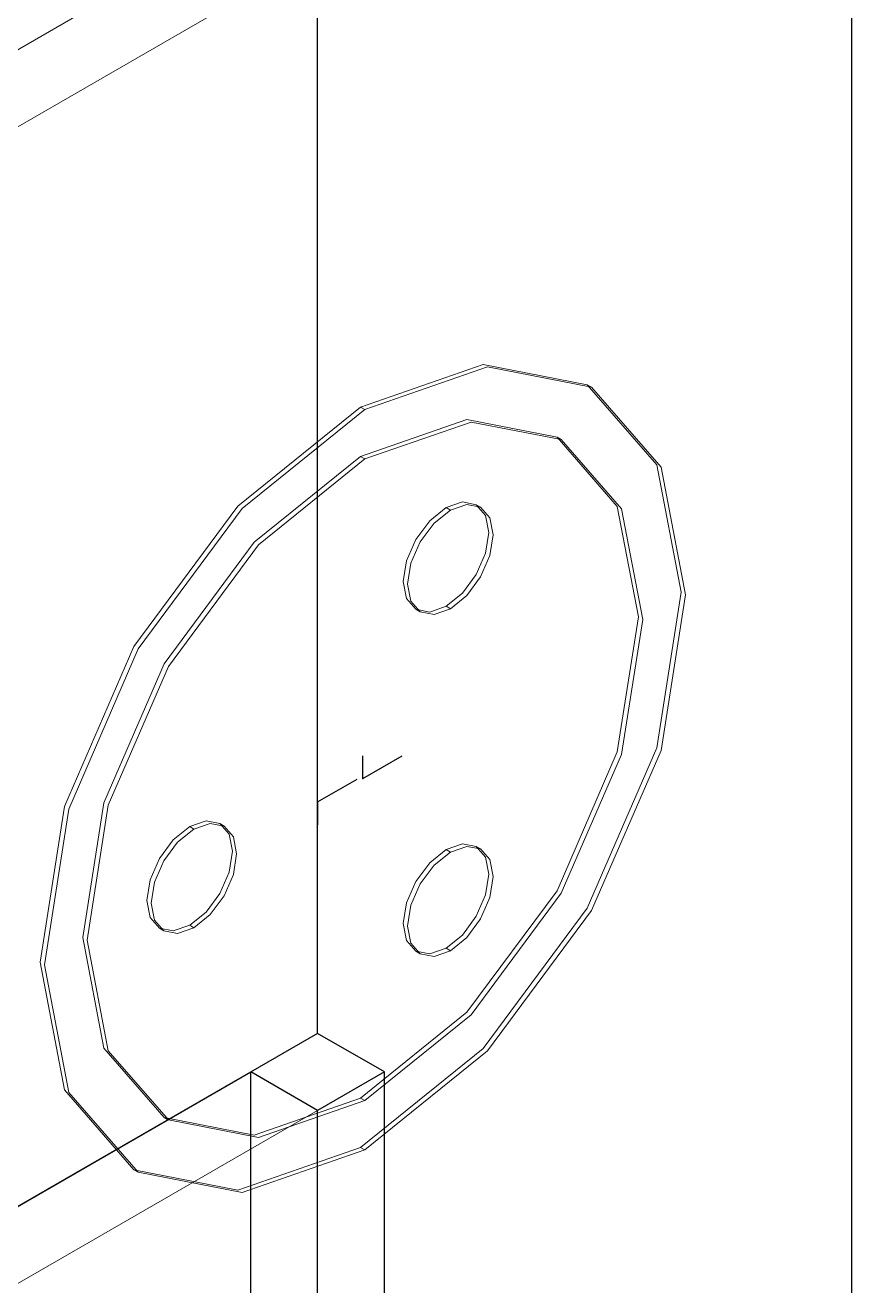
# Model space of a CAD drawing. Header units: millimetres. Extents: x 0 to 841, y 0 to 2287.
# Drawn here: x 591.083 to 591.958, y 237.174 to 238.509 of the extents above; entities that cross this region are included whole.
import ezdxf

# ---------------------------------------------------------------- set-up
doc = ezdxf.new("R2010")
doc.units = ezdxf.units.MM
doc.header["$PDSIZE"] = -1
doc.linetypes.add('HIDDEN', pattern=[1.905, 1.27, -0.635])

msp = doc.modelspace()

# ---------------------------------------------------------------- linework, layer by layer
at = {"color": 7, "linetype": 'Continuous', "lineweight": 25}
for p, q in [((591.3922, 237.4414), (591.3922, 239.2378)), ((591.9579, 237.1149), (591.9579, 238.9113)), ((591.3922, 237.4414), (590.2609, 236.7883)), ((591.463, 237.4006), (591.3922, 237.4414)), ((590.3316, 236.8291), (591.3215, 237.4006)), ((591.3215, 237.074), (591.3215, 237.4006)), ((591.3922, 237.3598), (591.3215, 237.4006)), ((591.463, 237.4006), (591.3922, 237.3598)), ((591.463, 237.074), (591.463, 237.4006)), ((591.3922, 237.1148), (591.3922, 237.3598))]:
    msp.add_line(p, q, dxfattribs=at)
at = {"color": 7, "linetype": 'HIDDEN', "lineweight": 18}
for p, q in [((591.8872, 238.9521), (590.7558, 238.299)), ((591.9579, 238.9113), (590.8266, 238.2581)), ((591.6823, 238.1257), (591.6778, 238.1283)), ((591.4378, 238.1046), (591.4423, 238.102)), ((591.6503, 238.0703), (591.6458, 238.0729)), ((591.4378, 238.0523), (591.4423, 238.0497)), ((591.5283, 237.9982), (591.5328, 237.9956)), ((591.5648, 237.9987), (591.5603, 238.0013)), ((591.4963, 237.8905), (591.5008, 237.8879)), ((591.5283, 237.8937), (591.5328, 237.891)), ((591.2568, 237.6604), (591.2613, 237.6578)), ((591.2933, 237.6609), (591.2888, 237.6636)), ((591.5283, 237.6361), (591.5328, 237.6335)), ((591.5648, 237.6367), (591.5603, 237.6393)), ((591.2248, 237.5527), (591.2293, 237.5501)), ((591.2568, 237.5559), (591.2613, 237.5533)), ((591.4963, 237.5284), (591.5008, 237.5258)), ((591.5283, 237.5316), (591.5328, 237.529)), ((591.4378, 237.373), (591.4423, 237.3703)), ((591.3922, 237.3598), (590.3316, 236.7475)), ((590.4023, 236.7883), (591.3922, 237.3598)), ((591.2298, 237.3524), (591.2343, 237.3497)), ((591.4378, 237.3207), (591.4423, 237.3181)), ((591.1978, 237.2969), (591.2023, 237.2943))]:
    msp.add_line(p, q, dxfattribs=at)
at = {"color": 7, "linetype": 'Continuous'}
for p, q in [((591.44, 237.7113), (591.44, 237.7355)), ((591.44, 237.7113), (591.4819, 237.7355)), ((591.3922, 237.6865), (591.4341, 237.7107)), ((591.3922, 237.6865), (591.4341, 237.7107)), ((591.3922, 237.6865), (591.3922, 237.6623)), ((591.3922, 237.6865), (591.3922, 237.6623))]:
    msp.add_line(p, q, dxfattribs=at)
at = {"color": 7, "linetype": 'HIDDEN', "lineweight": 18, "flags": 128}
for points in [[(591.4378, 238.1046), (591.5677, 238.1497), (591.6778, 238.1283), (591.7514, 238.0436), (591.7772, 237.9086), (591.7514, 237.7437), (591.6778, 237.574), (591.5677, 237.4255), (591.4378, 237.3207)], [(591.4423, 238.102), (591.5722, 238.1471), (591.6823, 238.1257), (591.7559, 238.041), (591.7817, 237.906), (591.7559, 237.7411), (591.6823, 237.5714), (591.5722, 237.4229), (591.4423, 237.3181)], [(591.4378, 237.3207), (591.3079, 237.2755), (591.1978, 237.2969), (591.1242, 237.3816), (591.0984, 237.5167), (591.1242, 237.6816), (591.1978, 237.8512), (591.3079, 237.9998), (591.4378, 238.1046)], [(591.4423, 237.3181), (591.3124, 237.2729), (591.2023, 237.2943), (591.1287, 237.379), (591.1029, 237.5141), (591.1287, 237.679), (591.2023, 237.8486), (591.3124, 237.9971), (591.4423, 238.102)], [(591.4378, 238.0523), (591.5504, 238.0914), (591.6458, 238.0729), (591.7095, 237.9995), (591.7319, 237.8824), (591.7095, 237.7395), (591.6458, 237.5925), (591.5504, 237.4638), (591.4378, 237.373)], [(591.4423, 238.0497), (591.5549, 238.0888), (591.6503, 238.0703), (591.7141, 237.9969), (591.7365, 237.8798), (591.7141, 237.7369), (591.6503, 237.5899), (591.5549, 237.4612), (591.4423, 237.3703)], [(591.4378, 237.373), (591.3252, 237.3338), (591.2298, 237.3524), (591.166, 237.4258), (591.1436, 237.5428), (591.166, 237.6857), (591.2298, 237.8327), (591.3252, 237.9615), (591.4378, 238.0523)], [(591.4423, 237.3703), (591.3297, 237.3312), (591.2343, 237.3498), (591.1705, 237.4231), (591.1482, 237.5402), (591.1705, 237.6831), (591.2343, 237.8301), (591.3297, 237.9589), (591.4423, 238.0497)], [(591.5283, 237.8937), (591.511, 237.8876), (591.4963, 237.8905), (591.4865, 237.9018), (591.483, 237.9198), (591.4865, 237.9418), (591.4963, 237.9644), (591.511, 237.9842), (591.5283, 237.9982)], [(591.5328, 237.891), (591.5155, 237.885), (591.5008, 237.8879), (591.491, 237.8992), (591.4876, 237.9172), (591.491, 237.9392), (591.5008, 237.9618), (591.5155, 237.9816), (591.5328, 237.9956)], [(591.5283, 237.9982), (591.5456, 238.0042), (591.5603, 238.0013), (591.5701, 237.99), (591.5735, 237.972), (591.5701, 237.9501), (591.5603, 237.9274), (591.5456, 237.9076), (591.5283, 237.8937)], [(591.5328, 237.9956), (591.5501, 238.0016), (591.5648, 237.9987), (591.5746, 237.9874), (591.5781, 237.9694), (591.5746, 237.9474), (591.5648, 237.9248), (591.5501, 237.905), (591.5328, 237.891)], [(591.2568, 237.5559), (591.2394, 237.5499), (591.2248, 237.5527), (591.215, 237.564), (591.2115, 237.582), (591.215, 237.604), (591.2248, 237.6266), (591.2394, 237.6464), (591.2568, 237.6604)], [(591.2568, 237.6604), (591.2741, 237.6664), (591.2888, 237.6636), (591.2986, 237.6523), (591.302, 237.6343), (591.2986, 237.6123), (591.2888, 237.5897), (591.2741, 237.5699), (591.2568, 237.5559)], [(591.2613, 237.6578), (591.2786, 237.6638), (591.2933, 237.6609), (591.3031, 237.6497), (591.3065, 237.6316), (591.3031, 237.6097), (591.2933, 237.587), (591.2786, 237.5672), (591.2613, 237.5533)], [(591.2613, 237.5533), (591.244, 237.5472), (591.2293, 237.5501), (591.2195, 237.5614), (591.216, 237.5794), (591.2195, 237.6014), (591.2293, 237.624), (591.244, 237.6438), (591.2613, 237.6578)], [(591.5283, 237.5316), (591.511, 237.5256), (591.4963, 237.5284), (591.4865, 237.5397), (591.483, 237.5577), (591.4865, 237.5797), (591.4963, 237.6023), (591.511, 237.6221), (591.5283, 237.6361)], [(591.5328, 237.529), (591.5155, 237.523), (591.5008, 237.5258), (591.491, 237.5371), (591.4876, 237.5551), (591.491, 237.5771), (591.5008, 237.5997), (591.5155, 237.6195), (591.5328, 237.6335)], [(591.5283, 237.6361), (591.5456, 237.6421), (591.5603, 237.6393), (591.5701, 237.628), (591.5735, 237.61), (591.5701, 237.588), (591.5603, 237.5654), (591.5456, 237.5456), (591.5283, 237.5316)], [(591.5328, 237.6335), (591.5501, 237.6395), (591.5648, 237.6367), (591.5746, 237.6254), (591.5781, 237.6074), (591.5746, 237.5854), (591.5648, 237.5628), (591.5501, 237.543), (591.5328, 237.529)]]:
    msp.add_lwpolyline(points, dxfattribs=at)
at = {"color": 7, "linetype": 'Continuous'}
for p in [(591.44, 237.7113), (591.3922, 237.6865), (591.3922, 237.6865)]:
    msp.add_point(p, dxfattribs=at)

doc.saveas('drawing.dxf')
